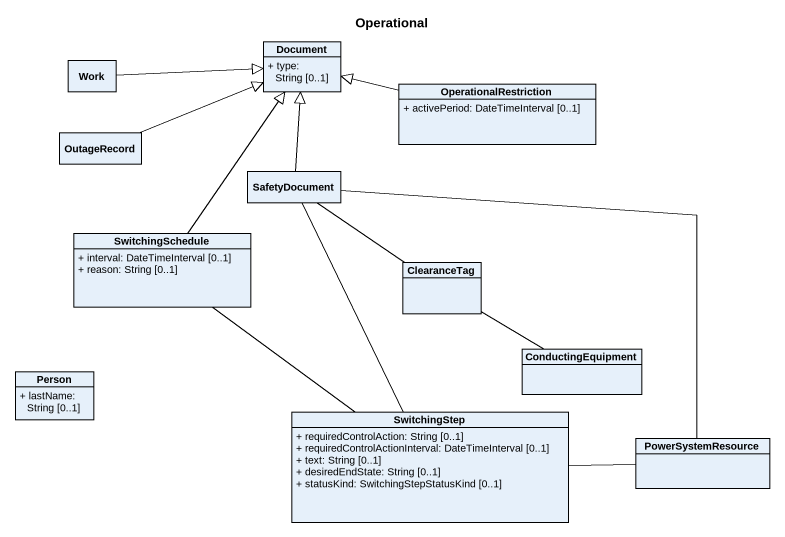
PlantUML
@startuml
title Operational
hide circle
hide empty members
skinparam classAttributeIconSize 0
class Document {
  + type: String [0..1]
}
class Work
class OperationalRestriction {
  + activePeriod: DateTimeInterval [0..1]
}
class OutageRecord
class SafetyDocument
class SwitchingSchedule {
  + interval: DateTimeInterval [0..1]
  + reason: String [0..1]
}
class ClearanceTag
class "Person" as Person_ {
  + lastName: String [0..1]
}
class ConductingEquipment
class SwitchingStep {
  + requiredControlAction: String [0..1]
  + requiredControlActionInterval: DateTimeInterval [0..1]
  + text: String [0..1]
  + desiredEndState: String [0..1]
  + statusKind: SwitchingStepStatusKind [0..1]
}
class PowerSystemResource
Work -right-|> Document
OperationalRestriction -left-|> Document
OutageRecord -right-|> Document
SafetyDocument -up-|> Document
SafetyDocument -- ClearanceTag
SafetyDocument -- PowerSystemResource
SwitchingSchedule -up-|> Document
SwitchingSchedule -- SwitchingStep
ClearanceTag -right- ConductingEquipment
SwitchingStep -up- SafetyDocument
SwitchingStep -right- PowerSystemResource
@enduml
